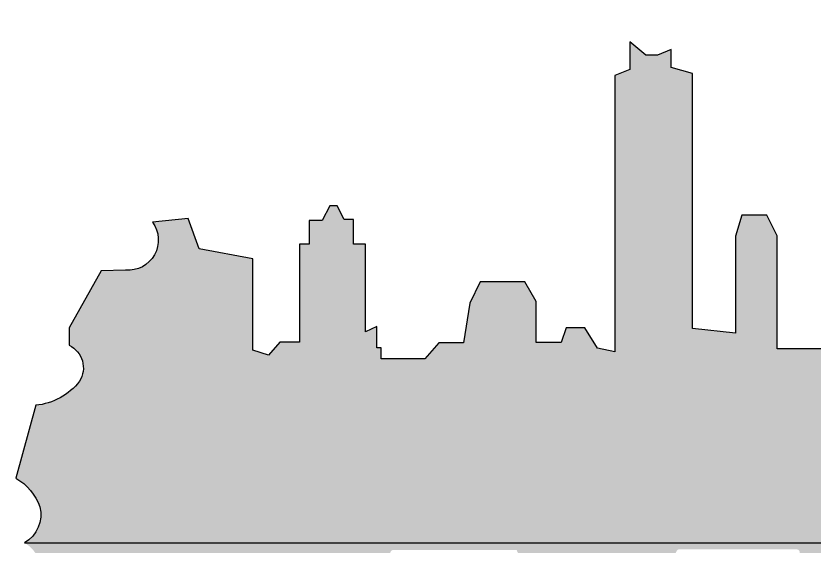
# Model space of a CAD drawing. Extents: x -28 to 86, y -2 to 61.
# Drawn here: x 70.398 to 72.332, y 8.666 to 9.951 of the extents above; entities that cross this region are included whole.
import ezdxf

# ---------------------------------------------------------------- set-up
doc = ezdxf.new("R2010")
doc.units = 0
doc.header["$MEASUREMENT"] = 0
doc.layers.get('0').update_dxf_attribs({"linetype": 'CONTINUOUS'})
doc.layers.add('H7', color=1, linetype='CONTINUOUS')

msp = doc.modelspace()

# ---------------------------------------------------------------- hatches: boundary and pattern name
h = msp.add_hatch(color=256)
h.set_gradient(color1=(255, 255, 255), color2=(91, 91, 91), tint=1, name='CURVED')
h.paths.add_polyline_path([(71.65370506667804, 8.078750033687825), (71.56953260768213, 8.269064685329582), (71.56953260768213, 8.040506482971765), (71.63128575641812, 8.040506482971765)], flags=17)
edge = h.paths.add_edge_path()
edge.add_line((72.04249398268539, 8.154641029698737), (72.04249398268539, 8.269064685329809))
edge.add_line((72.04249398268539, 8.269064685329582), (71.89159603922653, 7.927883141088628))
edge.add_arc((71.8847963092413, 7.930890529056128), 0.007435099881939786, 270, 336.1411279704151, ccw=False)
edge.add_line((71.8847963092413, 7.923455429173615), (71.84989900765649, 7.923455429173615))
edge.add_line((71.84989900765603, 7.923455429173615), (71.84989900765603, 7.53961554386116))
edge.add_line((71.84989900765603, 7.539615543861615), (71.88629438548568, 7.525169688075508))
edge.add_line((71.88629438548614, 7.525169688075508), (71.88629438548614, 7.458066133708385))
edge.add_line((71.88629438548614, 7.458066133708613), (71.92460966462303, 7.490129077722727))
edge.add_line((71.92460966462349, 7.490129077722045), (71.9530842105365, 7.490129077722045))
edge.add_line((71.95308421053605, 7.490129077722045), (71.98588404153278, 7.476439257413645))
edge.add_line((71.98588404153278, 7.476439257413872), (71.98588404153278, 7.52075095056513))
edge.add_line((71.98588404153278, 7.520750950564903), (72.03806601676396, 7.535161279088257))
edge.add_line((72.03806601676305, 7.535161279088712), (72.03806601676305, 8.15349669948047))
edge.add_line((72.03806601676305, 8.15349669948047), (72.04249398268493, 8.154641029698737))
edge = h.paths.add_edge_path(flags=17)
edge.add_arc((72.83558751000291, 8.002491725828364), 0.1014001564731682, 28.79111662675934, 64.88071122991677)
edge.add_line((72.8786323084665, 8.094302057807013), (72.88986045471992, 8.051327846323616))
edge.add_line((72.88986045471901, 8.051327846323616), (72.92445271729875, 8.051327846323616))
edge = h.paths.add_edge_path()
edge.add_line((72.3935006539169, 8.20277016626757), (72.3935006539169, 8.649383009992349))
edge.add_line((72.3935006539169, 8.649383009992349), (72.65933297553292, 8.459017973550331))
edge.add_line((72.65933297553292, 8.459017973550559), (72.65933297553292, 8.299227389865578))
edge.add_arc((72.66676807541498, 8.299227389865578), 0.007435099881940207, 180, 270)
edge.add_line((72.66676807541498, 8.291792289983746), (72.78904465758805, 8.291792289983746))
edge.add_arc((72.79022595421301, 8.379475778725705), 0.08769144576129384, 269.2281418382186, 450.3257853274533)
edge.add_line((72.78972734100452, 8.467165806919198), (72.66676807541589, 8.467165806919198))
edge.add_arc((72.66676807541498, 8.459730707037366), 0.007435099881940207, 90, 180)
edge.add_line((72.65933297553292, 8.459730707037366), (72.3935006539169, 8.650095743479383))
edge.add_arc((72.40093575379987, 8.650095743479383), 0.007435099881940207, 90, 180, ccw=False)
edge.add_line((72.40093575379987, 8.657530843360988), (72.88036943452616, 8.657530843360988))
edge.add_arc((72.88327499698843, 8.313719664193755), 0.3438234564622648, 56.65671037308363, 90.4841974699915, ccw=False)
edge.add_arc((72.92928575893356, 8.426598486547633), 0.2254746008920237, -4.873497589609713, 50.6468058414215, ccw=False)
edge.add_arc((72.94173759853138, 8.422984804238482), 0.2127759682980724, 297.7002908840801, 355.8112263864524, ccw=False)
edge.add_arc((73.27180748671671, 8.62392025791975), 0.4527803385749835, 239.3003060874027, 247.7311382111136)
edge.add_arc((72.9770617712189, 8.001232085458938), 0.2380208373245867, 22.985379362345725, 58.83885732105989, ccw=False)
edge.add_line((73.1961848321931, 8.094178323414567), (73.23196479210955, 8.094178323414567))
edge.add_line((73.2319647921091, 8.094178323414567), (73.2445683242855, 8.191200540737341))
edge.add_line((73.2445683242855, 8.191200540737569), (73.30151766366643, 8.19863509944345))
edge.add_line((73.30151766366689, 8.198635099443678), (73.30151766366689, 8.12311738642326))
edge.add_line((73.30151766366689, 8.123117386423488), (73.34835486676693, 8.013196583083086))
edge.add_line((73.34835486676647, 8.013196583082859), (73.41348244092441, 8.124241175600005))
edge.add_line((73.41348244092532, 8.124241175600233), (73.41348244092532, 8.249644968037742))
edge.add_line((73.41348244092532, 8.249644968037288), (73.52745571633213, 8.249644968037288))
edge.add_line((73.52745571633167, 8.249644968037288), (73.52745571633167, 8.03033336899513))
edge.add_line((73.52745571633167, 8.030333368995358), (73.65310914288429, 8.021313549888433))
edge.add_line((73.65310914288429, 8.021313549888433), (73.65310914288429, 8.204125512179658))
edge.add_line((73.65310914288429, 8.204125512180113), (73.77453350082178, 8.204125512180113))
edge.add_line((73.77453350082178, 8.204125512180113), (73.77453350082178, 8.158972222516482))
edge.add_line((73.77453350082178, 8.158972222516255), (73.81180863537529, 8.158972222516255))
edge.add_line((73.81180863537574, 8.158972222516255), (73.81180863537574, 8.201497370605708))
edge.add_line((73.81180863537574, 8.20149737060548), (73.88824147953446, 8.20149737060548))
edge.add_line((73.88824147953446, 8.20149737060548), (73.90268030371234, 8.283490515721965))
edge.add_line((73.90268030371234, 8.283490515722193), (73.96271517155546, 8.283490515722193))
edge.add_line((73.96271517155455, 8.283490515722193), (73.97139949175252, 8.232920276475639))
edge.add_line((73.97139949175343, 8.232920276475639), (73.98461473291817, 8.232920276475639))
edge.add_line((73.98461473291727, 8.232920276475639), (73.97781835146779, 8.285377456777283))
edge.add_line((73.9778183514687, 8.285377456777738), (74.07439030918803, 8.343304740702493))
edge.add_line((74.07439030918758, 8.343304740702266), (74.10061639341038, 8.424856395258772))
edge.add_line((74.10061639341038, 8.424856395258772), (74.10061639341038, 8.55715307881475))
edge.add_arc((74.12838214469647, 8.615272088791258), 0.06441083965582263, 115.5479368449065, 244.4643475700548, ccw=False)
edge.add_line((74.10060393312969, 8.673385144357795), (70.41904143312976, 8.673385144357795))
edge.add_arc((70.3793411286616, 8.604708459776717), 0.07932591745437188, -13.735721130798993, 59.9688479829353, ccw=False)
edge.add_arc((70.32476759506798, 8.636675853096918), 0.1410943101645076, 301.3760795084615, 338.8959344118896, ccw=False)
edge.add_line((70.39822880429037, 8.51621401224908), (70.44597717569567, 8.339879069559188))
edge.add_arc((70.43018065184614, 8.184672805335381), 0.1560080594711831, 38.356784728823584, 84.1885831267299, ccw=False)
edge.add_arc((70.49996393748879, 8.249437164703991), 0.06155306664482096, -63.662093375288975, 31.375701434723908, ccw=False)
edge.add_line((70.5272728298738, 8.194273731072386), (70.52674883795734, 8.151775077890775))
edge.add_line((70.52674883795689, 8.151775077891003), (70.6046741926335, 8.013554045371862))
edge.add_line((70.60467419263486, 8.013554045371635), (70.6639413091726, 8.011908569271341))
edge.add_arc((70.67012157736153, 7.938972363115923), 0.0731975811294393, -36.624065952300384, 94.84340274656921, ccw=False)
edge.add_line((70.72886753840484, 7.895305465535799), (70.81514573681815, 7.887066425084882))
edge.add_line((70.81514573681861, 7.887066425085337), (70.84207331006164, 7.960668457739089))
edge.add_line((70.84207331006164, 7.960668457739089), (70.97255901482148, 7.984715323614878))
edge.add_line((70.97255901482148, 7.984715323614651), (70.97255901482148, 8.206212095649121))
edge.add_line((70.97255901482148, 8.206212095649803), (71.01016067473128, 8.217935216472156))
edge.add_line((71.01016067473219, 8.217935216471474), (71.03772801322393, 8.186545046045254))
edge.add_line((71.03772801322256, 8.186545046045254), (71.08518575478101, 8.186545046045254))
edge.add_line((71.08518575478192, 8.186545046045254), (71.08518575478192, 7.949257199498575))
edge.add_line((71.08518575478192, 7.949257199498575), (71.10886837399093, 7.949257199498575))
edge.add_line((71.10886837399048, 7.949257199498575), (71.10886837399048, 7.891596068965569))
edge.add_line((71.10886837399048, 7.891596068965569), (71.14016703003571, 7.891596068965569))
edge.add_line((71.14016703003571, 7.891596068965569), (71.15916986506326, 7.856402565477552))
edge.add_line((71.15916986506372, 7.856402565477552), (71.17649592595907, 7.856402565477552))
edge.add_line((71.17649592595862, 7.856402565477552), (71.19382198685398, 7.888802936375001))
edge.add_line((71.19382198685534, 7.888802936374773), (71.21617820510991, 7.888802936374773))
edge.add_line((71.21617820510946, 7.888802936374773), (71.21617820510946, 7.949257199498348))
edge.add_line((71.21617820510946, 7.949257199498575), (71.24524127233698, 7.949257199498575))
edge.add_line((71.24524127233698, 7.949257199498575), (71.24524127233698, 8.161887757201399))
edge.add_line((71.24524127233698, 8.161887757201626), (71.27306169479797, 8.148910069651734))
edge.add_line((71.27306169479752, 8.148910069651507), (71.27306169479752, 8.200119471177018))
edge.add_line((71.27306169479752, 8.200119471177018), (71.2835893938014, 8.200119471177018))
edge.add_line((71.28358939380186, 8.200119471177018), (71.28358939380186, 8.226806412283864))
edge.add_line((71.28358939380186, 8.226806412283864), (71.30545570024478, 8.226806412283864))
edge.add_line((71.30545570024432, 8.226806412283864), (71.30545570024432, 8.648529368911355))
edge.add_arc((71.31289080012638, 8.648529368911582), 0.007435099881940207, 90, 180, ccw=False)
edge.add_line((71.31289080012638, 8.655964468793641), (71.61154992817873, 8.655964468793641))
edge.add_line((71.61154992817919, 8.655964468793641), (71.79921356519898, 8.231655376114773))
edge.add_arc((71.8060132951833, 8.234662764081818), 0.007435099881939786, 203.8588720295849, 336.141127970415)
edge.add_line((71.81281302516899, 8.231655376114773), (71.99921114848038, 8.653103131446883))
edge.add_arc((72.00601087846562, 8.650095743479383), 0.007435099881939786, 90, 156.1411279704151, ccw=False)
edge.add_line((72.00601087846562, 8.657530843360988), (72.29028717588525, 8.657530843360988))
edge.add_arc((72.29028717588389, 8.650095743479383), 0.007435099881940207, 0, 90, ccw=False)
edge.add_line((72.2977222757664, 8.650095743479383), (72.2977222757664, 8.202770166267797))
edge.add_line((72.2977222757664, 8.20277016626757), (72.39350065391781, 8.20277016626757))
h.paths.add_polyline_path([(72.66788339725562, 7.702853352950129), (72.52923106390753, 7.702853352950129), (72.52923106390753, 7.554559766672824), (72.58329580716017, 7.610294268530666), (72.58329580716017, 7.395393688440905), (72.59802666399818, 7.395393688440905), (72.59802666399818, 7.627573710909033)])
edge = h.paths.add_edge_path()
edge.add_line((72.52923106390753, 7.811529459638464), (72.65933297553337, 7.908572182204139))
edge.add_arc((72.66676807541498, 7.908572182203912), 0.007435099881940207, 180, 270)
edge.add_line((72.66676807541498, 7.90113708232208), (72.78627624738382, 7.90113708232208))
edge.add_line((72.78627624738428, 7.90113708232208), (72.78627624738428, 8.103737784671935))
edge.add_line((72.78627624738428, 8.103737784671935), (72.66676807541543, 8.103737784671935))
edge.add_arc((72.66676807541498, 8.096302684789876), 0.007435099881940207, 90, 180)
edge.add_line((72.65933297553292, 8.096302684789876), (72.65933297553292, 7.909284915690492))
edge.add_line((72.65933297553292, 7.909284915690947), (72.52923106390753, 7.812242193125499))
edge.add_line((72.52923106390753, 7.812242193125044), (72.52923106390753, 7.811529459638237))
at = {"layer": 'H7'}
h = msp.add_hatch(color=256, dxfattribs=at)
edge = h.paths.add_edge_path()
edge.add_line((70.41904143312976, 8.673385144358932), (74.10060393312969, 8.673385144358932))
edge.add_arc((74.12838214469667, 8.731498199925483), 0.06441083965560965, 115.5356524296933, 244.4520631548349, ccw=False)
edge.add_line((74.10061639341038, 8.789617209901976), (74.10061639341038, 8.921913893457955))
edge.add_line((74.10061639341038, 8.921913893457955), (74.07439030918758, 9.003465548014233))
edge.add_line((74.07439030918758, 9.003465548014233), (73.9778183514687, 9.061392831938988))
edge.add_line((73.9778183514687, 9.061392831938988), (73.98461473291727, 9.11385001224086))
edge.add_line((73.98461473291727, 9.11385001224086), (73.97139949175343, 9.11385001224086))
edge.add_line((73.97139949175343, 9.11385001224086), (73.96271517155455, 9.063279772994306))
edge.add_line((73.96271517155455, 9.063279772994306), (73.90268030371234, 9.063279772994306))
edge.add_line((73.90268030371234, 9.063279772994306), (73.88824147953446, 9.145272918111019))
edge.add_line((73.88824147953446, 9.145272918111019), (73.81180863537574, 9.145272918111019))
edge.add_line((73.81180863537574, 9.145272918111019), (73.81180863537574, 9.187798066200472))
edge.add_line((73.81180863537574, 9.187798066200472), (73.77453350082178, 9.187798066200472))
edge.add_line((73.77453350082178, 9.187798066200472), (73.77453350082178, 9.142644776537068))
edge.add_line((73.77453350082178, 9.142644776537068), (73.65310914288429, 9.142644776537068))
edge.add_line((73.65310914288429, 9.142644776537068), (73.65310914288429, 9.325456738828294))
edge.add_line((73.65310914288429, 9.325456738828294), (73.52745571633167, 9.316436919721141))
edge.add_line((73.52745571633167, 9.316436919721141), (73.52745571633167, 9.097125320678984))
edge.add_line((73.52745571633167, 9.097125320678984), (73.41348244092532, 9.097125320678984))
edge.add_line((73.41348244092532, 9.097125320678984), (73.41348244092532, 9.222529113116266))
edge.add_line((73.41348244092532, 9.222529113116266), (73.34835486676647, 9.33357370563364))
edge.add_line((73.34835486676647, 9.33357370563364), (73.30151766366689, 9.223652902293466))
edge.add_line((73.30151766366689, 9.223652902293466), (73.30151766366689, 9.148135189272821))
edge.add_line((73.30151766366689, 9.148135189272821), (73.2445683242855, 9.155569747978703))
edge.add_line((73.2445683242855, 9.155569747978703), (73.2319647921091, 9.252591965301932))
edge.add_line((73.2319647921091, 9.252591965301932), (73.04131573833874, 9.252591965301932))
edge.add_line((73.04131573833874, 9.252591965301932), (73.00850600513249, 9.29544244239311))
edge.add_line((73.00850600513249, 9.29544244239311), (72.88986045471901, 9.29544244239311))
edge.add_line((72.88986045471901, 9.29544244239311), (72.87478838424803, 9.237756130749418))
edge.add_line((72.87478838424803, 9.237756130749418), (72.78627624738428, 9.237756130749418))
edge.add_line((72.78627624738428, 9.237756130749418), (72.78627624738428, 9.528938999018024))
edge.add_line((72.78627624738428, 9.528938999018024), (72.7745786848528, 9.528938999018024))
edge.add_line((72.7745786848528, 9.528938999018024), (72.59802666399818, 9.719196577807239))
edge.add_line((72.59802666399818, 9.719196577807239), (72.59802666399818, 9.951376600275594))
edge.add_line((72.59802666399818, 9.951376600275594), (72.58329580716017, 9.951376600275594))
edge.add_line((72.58329580716017, 9.951376600275594), (72.58329580716017, 9.736476020186288))
edge.add_line((72.58329580716017, 9.736476020186288), (72.52923106390753, 9.792210522043675))
edge.add_line((72.52923106390753, 9.792210522043675), (72.52923106390753, 9.331478582482774))
edge.add_line((72.52923106390753, 9.331478582482774), (72.48779691887066, 9.331478582482774))
edge.add_line((72.48779691887066, 9.331478582482774), (72.48779691887066, 9.290973944818475))
edge.add_line((72.48779691887066, 9.290973944818475), (72.45016670759068, 9.290973944818475))
edge.add_line((72.45016670759068, 9.290973944818475), (72.45016670759068, 9.231374306695002))
edge.add_line((72.45016670759068, 9.231374306695002), (72.4252728831294, 9.231374306695002))
edge.add_line((72.4252728831294, 9.231374306695002), (72.4252728831294, 9.164831032040425))
edge.add_line((72.4252728831294, 9.164831032040425), (72.39632657945512, 9.164831032040425))
edge.add_line((72.39632657945512, 9.164831032040425), (72.39632657945512, 9.144000122448702))
edge.add_line((72.39632657945512, 9.144000122448702), (72.24291123599559, 9.144000122448702))
edge.add_line((72.24291123599559, 9.144000122448702), (72.24291123599559, 9.417695530468123))
edge.add_line((72.24291123599559, 9.417695530468123), (72.21800090785209, 9.468126288258205))
edge.add_line((72.21800090785209, 9.468126288258205), (72.15758695042459, 9.468126288258205))
edge.add_line((72.15758695042459, 9.468126288258205), (72.14195598274827, 9.417206195797704))
edge.add_line((72.14195598274827, 9.417206195797704), (72.14195598274827, 9.182279461568683))
edge.add_line((72.14195598274827, 9.182279461568683), (72.03806601676305, 9.193273589236483))
edge.add_line((72.03806601676305, 9.193273589236483), (72.03806601676305, 9.811609009627787))
edge.add_line((72.03806601676305, 9.811609009627787), (71.98588404153278, 9.826019338151596))
edge.add_line((71.98588404153278, 9.826019338151596), (71.98588404153278, 9.870331031302854))
edge.add_line((71.98588404153278, 9.870331031302854), (71.95308421053605, 9.856641210994226))
edge.add_line((71.95308421053605, 9.856641210994226), (71.92460966462349, 9.856641210994226))
edge.add_line((71.92460966462349, 9.856641210994226), (71.88629438548614, 9.888704155008341))
edge.add_line((71.88629438548614, 9.888704155008341), (71.88629438548614, 9.821600600641446))
edge.add_line((71.88629438548614, 9.821600600641446), (71.84989900765603, 9.807154744855339))
edge.add_line((71.84989900765603, 9.807154744855339), (71.84989900765603, 9.13666623344399))
edge.add_line((71.84989900765603, 9.13666623344399), (71.80733268207277, 9.14540949826575))
edge.add_line((71.80733268207277, 9.14540949826575), (71.7772925143291, 9.194561876755657))
edge.add_line((71.7772925143291, 9.194561876755657), (71.73167592357876, 9.194561876755657))
edge.add_line((71.73167592357876, 9.194561876755657), (71.71992942763026, 9.159603159753729))
edge.add_line((71.71992942763026, 9.159603159753729), (71.65928334590907, 9.159603159753729))
edge.add_line((71.65928334590907, 9.159603159753729), (71.65928334590907, 9.258504654316098))
edge.add_line((71.65928334590907, 9.258504654316098), (71.63128575641812, 9.306263805744962))
edge.add_line((71.63128575641812, 9.306263805744962), (71.52339969922795, 9.306263805744962))
edge.add_line((71.52339969922795, 9.306263805744962), (71.4978828607569, 9.254901456342637))
edge.add_line((71.4978828607569, 9.254901456342637), (71.4825897234592, 9.15877097878753))
edge.add_line((71.4825897234592, 9.15877097878753), (71.423404960297, 9.15877097878753))
edge.add_line((71.423404960297, 9.15877097878753), (71.38902820244684, 9.119963876432635))
edge.add_line((71.38902820244684, 9.119963876432635), (71.28358939380186, 9.119963876432635))
edge.add_line((71.28358939380186, 9.119963876432635), (71.28358939380186, 9.132270049450213))
edge.add_line((71.28358939380186, 9.132270049450213), (71.28358939380186, 9.14665081753948))
edge.add_line((71.28358939380186, 9.14665081753948), (71.27306169479752, 9.14665081753948))
edge.add_line((71.27306169479752, 9.14665081753948), (71.27306169479752, 9.19786021906522))
edge.add_line((71.27306169479752, 9.19786021906522), (71.24524127233698, 9.184882531515328))
edge.add_line((71.24524127233698, 9.184882531515328), (71.24524127233698, 9.397513089218151))
edge.add_line((71.24524127233698, 9.397513089218151), (71.21617820510946, 9.397513089218151))
edge.add_line((71.21617820510946, 9.397513089218151), (71.21617820510946, 9.457967352341953))
edge.add_line((71.21617820510946, 9.457967352341953), (71.19382198685534, 9.457967352341953))
edge.add_line((71.19382198685534, 9.457967352341953), (71.17649592595862, 9.490367723238947))
edge.add_line((71.17649592595862, 9.490367723238947), (71.15916986506372, 9.490367723238947))
edge.add_line((71.15916986506372, 9.490367723238947), (71.14016703003571, 9.45517421975093))
edge.add_line((71.14016703003571, 9.45517421975093), (71.10886837399048, 9.45517421975093))
edge.add_line((71.10886837399048, 9.45517421975093), (71.10886837399048, 9.397513089218151))
edge.add_line((71.10886837399048, 9.397513089218151), (71.08518575478192, 9.397513089218151))
edge.add_line((71.08518575478192, 9.397513089218151), (71.08518575478192, 9.160225242671245))
edge.add_line((71.08518575478192, 9.160225242671245), (71.03772801322256, 9.160225242671245))
edge.add_line((71.03772801322256, 9.160225242671245), (71.01016067473219, 9.128835072245025))
edge.add_line((71.01016067473219, 9.128835072245025), (70.97255901482148, 9.14055819306715))
edge.add_line((70.97255901482148, 9.14055819306715), (70.97255901482148, 9.36205496510162))
edge.add_line((70.97255901482148, 9.36205496510162), (70.84207331006164, 9.38610183097741))
edge.add_line((70.84207331006164, 9.38610183097741), (70.81514573681861, 9.459703863631162))
edge.add_line((70.81514573681861, 9.459703863631162), (70.72886753840484, 9.451464823180473))
edge.add_arc((70.67012157736151, 9.407797925600235), 0.07319758112934951, -94.84340274641039, 36.62406595245932, ccw=False)
edge.add_line((70.66394130917215, 9.334861719445158), (70.60467419263486, 9.333216243344864))
edge.add_line((70.60467419263486, 9.333216243344864), (70.52674883795689, 9.194995210825724))
edge.add_line((70.52674883795689, 9.194995210825724), (70.5272728298738, 9.152496557644113))
edge.add_arc((70.49996393748822, 9.09733312401238), 0.06155306664472586, -31.375701434667405, 63.66209337534178, ccw=False)
edge.add_arc((70.43018065184634, 9.162097483380364), 0.1560080594706969, 275.8114168734488, 321.64321527135417, ccw=False)
edge.add_line((70.44597717569613, 9.00689121915731), (70.39822880429037, 8.830556276467192))
edge.add_arc((70.3247675950686, 8.710094435619368), 0.1410943101644191, 21.104065588339324, 58.62392049176668, ccw=False)
edge.add_arc((70.37934112866175, 8.742061828940535), 0.0793259174543447, -59.96884798328409, 13.735721130447587, ccw=False)

# ---------------------------------------------------------------- linework, layer by layer
msp.add_lwpolyline([(72.39632657945512, 9.144000122448702), (72.24291123599559, 9.144000122448702), (72.24291123599559, 9.417695530468123), (72.21800090785209, 9.468126288258205), (72.15758695042459, 9.468126288258205), (72.14195598274827, 9.417206195797704), (72.14195598274827, 9.182279461568683), (72.03806601676305, 9.193273589236483), (72.03806601676305, 9.811609009627787), (71.98588404153278, 9.826019338151596), (71.98588404153278, 9.870331031302854), (71.95308421053605, 9.856641210994226), (71.92460966462349, 9.856641210994226), (71.88629438548614, 9.888704155008341), (71.88629438548614, 9.821600600641446), (71.84989900765603, 9.807154744855339), (71.84989900765603, 9.13666623344399), (71.80733268207277, 9.14540949826575), (71.7772925143291, 9.194561876755657), (71.73167592357876, 9.194561876755657), (71.71992942763026, 9.159603159753729), (71.65928334590907, 9.159603159753729), (71.65928334590907, 9.258504654316098), (71.63128575641812, 9.306263805744962), (71.52339969922795, 9.306263805744962), (71.4978828607569, 9.254901456342637), (71.4825897234592, 9.15877097878753), (71.423404960297, 9.15877097878753), (71.38902820244684, 9.119963876432635), (71.28358939380186, 9.119963876432635), (71.28358939380186, 9.132270049450213), (71.28358939380186, 9.14665081753948), (71.27306169479752, 9.14665081753948), (71.27306169479752, 9.19786021906522), (71.24524127233698, 9.184882531515328), (71.24524127233698, 9.397513089218151), (71.21617820510946, 9.397513089218151), (71.21617820510946, 9.457967352341953), (71.19382198685534, 9.457967352341953), (71.17649592595862, 9.490367723238947), (71.15916986506372, 9.490367723238947), (71.14016703003571, 9.45517421975093), (71.10886837399048, 9.45517421975093), (71.10886837399048, 9.397513089218151), (71.08518575478192, 9.397513089218151), (71.08518575478192, 9.160225242671245), (71.03772801322256, 9.160225242671245), (71.01016067473219, 9.128835072245025), (70.97255901482148, 9.14055819306715), (70.97255901482148, 9.36205496510162), (70.84207331006164, 9.38610183097741), (70.81514573681861, 9.459703863631162), (70.72886753840484, 9.451464823180473, -0.646109023616512), (70.66394130917215, 9.334861719445158), (70.60467419263486, 9.333216243344864), (70.52674883795689, 9.194995210825724), (70.5272728298738, 9.152496557644113, -0.4402073844383489), (70.55251620232784, 9.06528566742692, -0.2026881165047653), (70.44597717569613, 9.00689121915731), (70.39822880429037, 8.830556276467192, -0.1651896642968133), (70.45639842594855, 8.760897277298014, -0.3331625607513339), (70.41904143312976, 8.673385144358932), (74.10060393312969, 8.673385144358932, -0.6304432032189471)], format="xyb")

doc.saveas('drawing.dxf')
